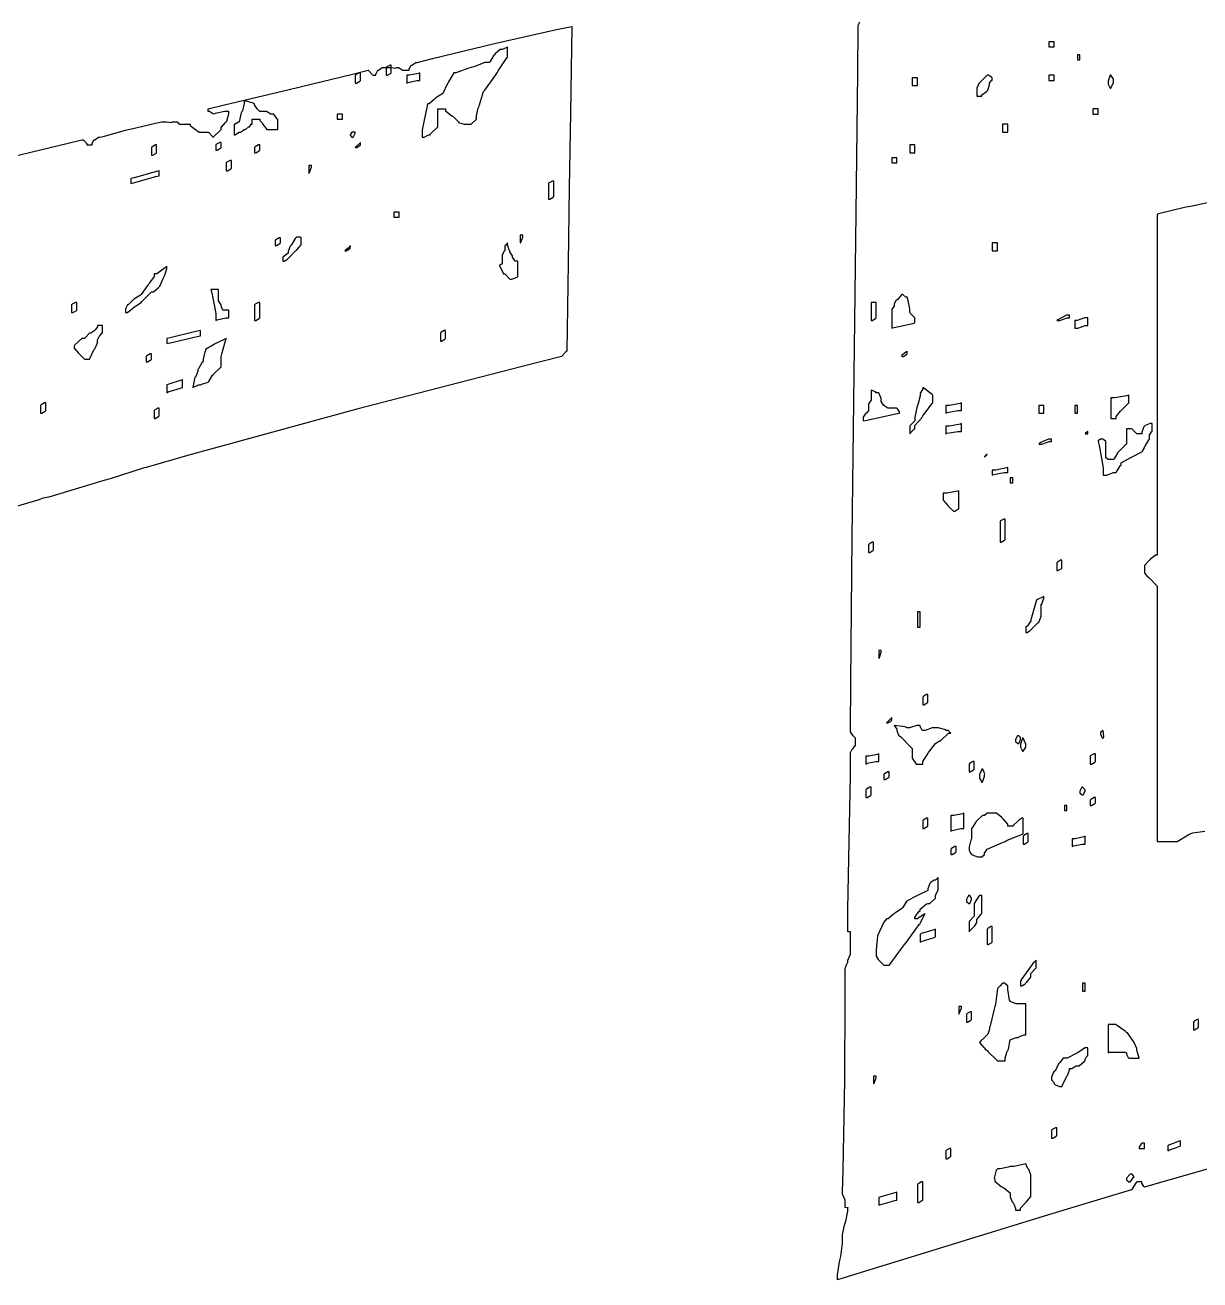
# Model space of a CAD drawing. Extents: x 59 to 294, y 65 to 304.
# Drawn here: x 103.19 to 119.26, y 271.04 to 288.2 of the extents above; entities that cross this region are included whole.
import ezdxf

# ---------------------------------------------------------------- set-up
doc = ezdxf.new("R2010")
doc.units = 0
doc.header["$MEASUREMENT"] = 0

msp = doc.modelspace()

# ---------------------------------------------------------------- linework, layer by layer
at = {"color": 7}
for points in [[(103.019, 286.403), (103.777, 286.588), (103.963, 286.632), (103.98, 286.632), (104.033, 286.58), (104.033, 286.562), (104.033, 286.562), (104.06, 286.562), (104.069, 286.562), (104.069, 286.562), (104.096, 286.562), (104.105, 286.562), (104.105, 286.58), (104.13, 286.632), (104.14, 286.632), (104.14, 286.632), (104.192, 286.668), (104.21, 286.668), (104.254, 286.677), (104.563, 286.764), (104.599, 286.772), (104.643, 286.782), (105.013, 286.87), (105.058, 286.879), (105.074, 286.879), (105.128, 286.879), (105.128, 286.879), (105.128, 286.879), (105.188, 286.87), (105.198, 286.879), (105.215, 286.879), (105.254, 286.879), (105.268, 286.879), (105.268, 286.879), (105.295, 286.844), (105.304, 286.844), (105.321, 286.844), (105.361, 286.844), (105.374, 286.844), (105.391, 286.844), (105.431, 286.844), (105.445, 286.844), (105.445, 286.826), (105.517, 286.772), (105.517, 286.772), (105.517, 286.772), (105.569, 286.738), (105.587, 286.738), (105.613, 286.738), (105.672, 286.738), (105.693, 286.738), (105.701, 286.73), (105.753, 286.677), (105.763, 286.668), (105.771, 286.677), (105.859, 286.764), (105.869, 286.772), (105.869, 286.8), (105.93, 286.87), (105.94, 286.879), (105.948, 286.888), (105.974, 286.988), (105.974, 287.021), (105.92, 287.021), (105.789, 286.994), (105.763, 286.985), (105.753, 286.994), (105.708, 287.021), (105.693, 287.021), (105.693, 287.055), (105.913, 287.109), (106.798, 287.321), (107.667, 287.532), (107.88, 287.584), (107.888, 287.576), (107.94, 287.523), (107.95, 287.514), (107.95, 287.514), (107.976, 287.514), (107.986, 287.514), (107.986, 287.532), (108.011, 287.584), (108.02, 287.584), (108.02, 287.584), (108.073, 287.62), (108.09, 287.62), (108.09, 287.62), (108.117, 287.62), (108.126, 287.62), (108.143, 287.62), (108.183, 287.62), (108.197, 287.62), (108.197, 287.62), (108.259, 287.612), (108.267, 287.62), (108.293, 287.62), (108.353, 287.584), (108.373, 287.584), (108.373, 287.584), (108.399, 287.584), (108.409, 287.584), (108.409, 287.584), (108.434, 287.584), (108.443, 287.584), (108.443, 287.602), (108.47, 287.654), (108.479, 287.654), (108.479, 287.654), (108.531, 287.69), (108.549, 287.69), (108.76, 287.744), (109.608, 287.951), (110.454, 288.139), (110.666, 288.183), (110.661, 287.889), (110.646, 286.998), (110.63, 285.975), (110.617, 284.945), (110.601, 284.041), (110.596, 283.74), (110.586, 283.731), (110.534, 283.679), (110.526, 283.669), (109.969, 283.529), (107.724, 282.95), (105.427, 282.32), (104.845, 282.152), (104.818, 282.144), (104.352, 281.994), (104.282, 281.976), (104.22, 281.959), (103.513, 281.747), (103.434, 281.729), (103.362, 281.703), (102.658, 281.499)], [(119.79, 272.679), (118.752, 272.38), (118.497, 272.308), (118.488, 272.318), (118.463, 272.365), (118.463, 272.38), (118.463, 272.38), (118.436, 272.38), (118.427, 272.38), (118.427, 272.38), (118.401, 272.38), (118.393, 272.38), (118.383, 272.372), (118.329, 272.284), (118.321, 272.274), (118.048, 272.191), (117.231, 271.942), (116.297, 271.657), (115.369, 271.371), (114.566, 271.123), (114.3, 271.04), (114.3, 271.111), (114.326, 271.288), (114.336, 271.322), (114.344, 271.358), (114.37, 271.543), (114.37, 271.603), (114.37, 271.657), (114.396, 271.789), (114.406, 271.815), (114.414, 271.843), (114.44, 271.982), (114.44, 272.028), (114.439, 272.025), (114.406, 272.028), (114.406, 272.028), (114.406, 272.028), (114.406, 272.028), (114.406, 272.062), (114.406, 272.062), (114.406, 272.132), (114.406, 272.132), (114.37, 272.212), (114.37, 272.238), (114.379, 272.547), (114.401, 273.769), (114.406, 274.898), (114.406, 275.273), (114.406, 275.3), (114.431, 275.371), (114.44, 275.379), (114.44, 275.415), (114.476, 275.493), (114.476, 275.519), (114.476, 275.519), (114.476, 275.626), (114.476, 275.66), (114.476, 275.66), (114.476, 275.767), (114.476, 275.802), (114.476, 275.802), (114.44, 275.802), (114.44, 275.802), (114.44, 276.111), (114.458, 277.033), (114.476, 277.935), (114.476, 278.235), (114.476, 278.253), (114.502, 278.298), (114.512, 278.306), (114.512, 278.306), (114.537, 278.342), (114.547, 278.342), (114.547, 278.36), (114.547, 278.4), (114.547, 278.412), (114.547, 278.448), (114.512, 278.482), (114.512, 278.482), (114.476, 278.536), (114.476, 278.554), (114.482, 279.214), (114.502, 281.19), (114.529, 283.422), (114.555, 285.629), (114.576, 287.546), (114.583, 288.183), (114.583, 288.201), (114.607, 288.247)], [(119.678, 285.84), (119.151, 285.724), (119.098, 285.714), (119.045, 285.706), (118.692, 285.619), (118.674, 285.61), (118.674, 285.302), (118.674, 284.376), (118.674, 283.308), (118.674, 282.226), (118.674, 281.271), (118.674, 280.952), (118.648, 280.952), (118.577, 280.891), (118.569, 280.881), (118.559, 280.873), (118.497, 280.811), (118.497, 280.811), (118.497, 280.795), (118.497, 280.755), (118.497, 280.741), (118.497, 280.705), (118.497, 280.705), (118.533, 280.671), (118.533, 280.671), (118.533, 280.671), (118.559, 280.644), (118.569, 280.635), (118.577, 280.627), (118.664, 280.538), (118.674, 280.529), (118.674, 280.096), (118.674, 278.796), (118.674, 277.478), (118.674, 277.037), (118.674, 277.037), (118.728, 277.037), (118.746, 277.037), (118.762, 277.037), (118.816, 277.037), (118.816, 277.037), (118.816, 277.037), (118.868, 277.037), (118.886, 277.037), (118.947, 277.037), (119.097, 277.125), (119.133, 277.143), (119.159, 277.152), (119.324, 277.177)]]:
    msp.add_lwpolyline(points, dxfattribs=at)
for points in [[(117.192, 287.903), (117.209, 287.903), (117.249, 287.903), (117.263, 287.903), (117.263, 287.92), (117.263, 287.961), (117.263, 287.973), (117.245, 287.973), (117.205, 287.973), (117.192, 287.973), (117.192, 287.956), (117.192, 287.916), (117.192, 287.903)], [(108.62, 286.668), (108.646, 286.668), (108.705, 286.702), (108.726, 286.702), (108.734, 286.712), (108.822, 286.8), (108.832, 286.808), (108.832, 286.836), (108.832, 286.895), (108.832, 286.915), (108.832, 286.933), (108.832, 286.972), (108.832, 286.985), (108.832, 287.003), (108.832, 287.043), (108.832, 287.055), (108.849, 287.055), (108.888, 287.055), (108.902, 287.055), (108.902, 287.055), (108.928, 287.055), (108.938, 287.055), (108.938, 287.029), (109.026, 286.959), (109.044, 286.949), (109.052, 286.941), (109.105, 286.888), (109.115, 286.879), (109.115, 286.87), (109.193, 286.844), (109.221, 286.844), (109.237, 286.844), (109.277, 286.844), (109.291, 286.844), (109.299, 286.854), (109.352, 286.906), (109.361, 286.915), (109.361, 286.959), (109.387, 287.065), (109.397, 287.091), (109.405, 287.109), (109.457, 287.293), (109.467, 287.302), (109.475, 287.311), (109.626, 287.523), (109.644, 287.55), (109.66, 287.576), (109.775, 287.752), (109.784, 287.76), (109.784, 287.796), (109.784, 287.876), (109.784, 287.903), (109.775, 287.894), (109.714, 287.867), (109.714, 287.867), (109.686, 287.867), (109.616, 287.806), (109.608, 287.796), (109.598, 287.788), (109.546, 287.7), (109.538, 287.69), (109.475, 287.69), (109.325, 287.63), (109.291, 287.62), (109.255, 287.612), (109.079, 287.55), (109.079, 287.55), (109.051, 287.55), (108.981, 287.426), (108.972, 287.408), (108.963, 287.391), (108.902, 287.267), (108.902, 287.267), (108.902, 287.267), (108.804, 287.207), (108.796, 287.197), (108.786, 287.189), (108.715, 287.125), (108.692, 287.125), (108.682, 287.073), (108.62, 286.77), (108.62, 286.668)], [(117.581, 287.726), (117.581, 287.726), (117.615, 287.726), (117.615, 287.726), (117.615, 287.744), (117.615, 287.784), (117.615, 287.796), (117.615, 287.796), (117.581, 287.796), (117.581, 287.796), (117.581, 287.78), (117.581, 287.726), (117.581, 287.726)], [(108.126, 287.514), (108.143, 287.514), (108.187, 287.541), (108.197, 287.55), (108.197, 287.576), (108.197, 287.635), (108.197, 287.654), (108.179, 287.654), (108.135, 287.63), (108.126, 287.62), (108.126, 287.594), (108.126, 287.535), (108.126, 287.514)], [(107.703, 287.408), (107.72, 287.408), (107.764, 287.435), (107.774, 287.444), (107.774, 287.471), (107.774, 287.53), (107.774, 287.55), (107.756, 287.55), (107.712, 287.523), (107.703, 287.514), (107.703, 287.488), (107.703, 287.429), (107.703, 287.408)], [(108.409, 287.408), (108.426, 287.418), (108.545, 287.444), (108.585, 287.444), (108.585, 287.471), (108.585, 287.53), (108.585, 287.55), (108.567, 287.541), (108.447, 287.514), (108.409, 287.514), (108.409, 287.488), (108.409, 287.429), (108.409, 287.408)], [(115.322, 287.373), (115.34, 287.373), (115.381, 287.373), (115.394, 287.373), (115.394, 287.4), (115.394, 287.459), (115.394, 287.478), (115.376, 287.478), (115.335, 287.478), (115.322, 287.478), (115.322, 287.452), (115.322, 287.394), (115.322, 287.373)], [(116.346, 287.514), (116.337, 287.506), (116.248, 287.418), (116.24, 287.408), (116.231, 287.4), (116.204, 287.338), (116.204, 287.338), (116.204, 287.311), (116.204, 287.252), (116.204, 287.231), (116.222, 287.231), (116.262, 287.231), (116.276, 287.231), (116.276, 287.249), (116.337, 287.293), (116.346, 287.302), (116.355, 287.311), (116.381, 287.384), (116.381, 287.408), (116.381, 287.408), (116.407, 287.444), (116.417, 287.444), (116.417, 287.478), (116.407, 287.488), (116.362, 287.514), (116.346, 287.514)], [(117.192, 287.444), (117.209, 287.444), (117.249, 287.444), (117.263, 287.444), (117.263, 287.462), (117.263, 287.502), (117.263, 287.514), (117.245, 287.514), (117.205, 287.514), (117.192, 287.514), (117.192, 287.514), (117.192, 287.462), (117.192, 287.444)], [(118.04, 287.514), (118.03, 287.514), (118.004, 287.435), (118.004, 287.408), (118.004, 287.391), (118.03, 287.338), (118.04, 287.338), (118.04, 287.338), (118.074, 287.418), (118.074, 287.444), (118.074, 287.462), (118.04, 287.514), (118.04, 287.514)], [(106.186, 287.161), (106.186, 287.127), (106.159, 287.03), (106.15, 287.021), (106.141, 287.003), (106.116, 286.879), (106.116, 286.879), (106.116, 286.879), (106.062, 286.844), (106.046, 286.844), (106.046, 286.81), (106.046, 286.73), (106.046, 286.702), (106.062, 286.702), (106.106, 286.73), (106.116, 286.738), (106.132, 286.738), (106.177, 286.764), (106.186, 286.772), (106.203, 286.772), (106.243, 286.808), (106.256, 286.808), (106.256, 286.808), (106.282, 286.844), (106.292, 286.844), (106.292, 286.844), (106.292, 286.879), (106.292, 286.879), (106.292, 286.879), (106.292, 286.906), (106.292, 286.915), (106.309, 286.915), (106.349, 286.915), (106.363, 286.915), (106.363, 286.915), (106.389, 286.915), (106.398, 286.915), (106.398, 286.898), (106.433, 286.858), (106.433, 286.844), (106.469, 286.808), (106.469, 286.808), (106.493, 286.772), (106.503, 286.772), (106.521, 286.772), (106.561, 286.772), (106.575, 286.772), (106.591, 286.772), (106.631, 286.772), (106.645, 286.772), (106.645, 286.8), (106.645, 286.859), (106.645, 286.879), (106.645, 286.906), (106.591, 286.985), (106.575, 286.985), (106.547, 286.985), (106.488, 287.021), (106.469, 287.021), (106.451, 287.021), (106.398, 287.021), (106.398, 287.021), (106.363, 287.055), (106.363, 287.055), (106.327, 287.109), (106.327, 287.125), (106.309, 287.135), (106.216, 287.161), (106.186, 287.161), (106.186, 287.161), (106.186, 287.161), (106.186, 287.161)], [(107.457, 286.915), (107.473, 286.915), (107.513, 286.915), (107.527, 286.915), (107.527, 286.933), (107.527, 286.972), (107.527, 286.985), (107.509, 286.985), (107.469, 286.985), (107.457, 286.985), (107.457, 286.968), (107.457, 286.915), (107.457, 286.915)], [(117.792, 286.985), (117.81, 286.985), (117.85, 286.985), (117.864, 286.985), (117.864, 287.003), (117.864, 287.043), (117.864, 287.055), (117.846, 287.055), (117.804, 287.055), (117.792, 287.055), (117.792, 287.055), (117.792, 287.003), (117.792, 286.985)], [(116.557, 286.738), (116.575, 286.738), (116.615, 286.738), (116.629, 286.738), (116.629, 286.766), (116.629, 286.825), (116.629, 286.844), (116.611, 286.844), (116.57, 286.844), (116.557, 286.844), (116.557, 286.818), (116.557, 286.759), (116.557, 286.738)], [(105.797, 286.492), (105.815, 286.492), (105.859, 286.518), (105.869, 286.526), (105.869, 286.544), (105.869, 286.584), (105.869, 286.596), (105.851, 286.596), (105.806, 286.571), (105.797, 286.562), (105.797, 286.545), (105.797, 286.505), (105.797, 286.492)], [(107.667, 286.738), (107.658, 286.738), (107.633, 286.702), (107.633, 286.702), (107.633, 286.694), (107.658, 286.668), (107.667, 286.668), (107.676, 286.668), (107.703, 286.722), (107.703, 286.738), (107.667, 286.738)], [(107.703, 286.526), (107.72, 286.526), (107.764, 286.553), (107.774, 286.562), (107.774, 286.596), (107.764, 286.588), (107.712, 286.536), (107.703, 286.526), (107.703, 286.526), (107.703, 286.526), (107.703, 286.526)], [(104.915, 286.42), (104.933, 286.42), (104.977, 286.447), (104.987, 286.456), (104.987, 286.483), (104.987, 286.542), (104.987, 286.562), (104.969, 286.562), (104.924, 286.536), (104.915, 286.526), (104.915, 286.5), (104.915, 286.44), (104.915, 286.42)], [(106.327, 286.456), (106.345, 286.456), (106.389, 286.483), (106.398, 286.492), (106.398, 286.509), (106.398, 286.549), (106.398, 286.562), (106.38, 286.562), (106.335, 286.536), (106.327, 286.526), (106.327, 286.509), (106.327, 286.469), (106.327, 286.456)], [(115.288, 286.456), (115.305, 286.456), (115.345, 286.456), (115.358, 286.456), (115.358, 286.483), (115.358, 286.542), (115.358, 286.562), (115.34, 286.562), (115.3, 286.562), (115.288, 286.562), (115.288, 286.536), (115.288, 286.476), (115.288, 286.456)], [(105.94, 286.209), (105.956, 286.209), (106, 286.235), (106.01, 286.243), (106.01, 286.271), (106.01, 286.33), (106.01, 286.349), (105.992, 286.349), (105.948, 286.325), (105.94, 286.315), (105.94, 286.289), (105.94, 286.229), (105.94, 286.209)], [(107.068, 286.173), (107.076, 286.183), (107.104, 286.256), (107.104, 286.279), (107.104, 286.279), (107.076, 286.279), (107.068, 286.279), (107.068, 286.253), (107.068, 286.194), (107.068, 286.173)], [(115.042, 286.315), (115.058, 286.315), (115.098, 286.315), (115.112, 286.315), (115.112, 286.333), (115.112, 286.373), (115.112, 286.385), (115.094, 286.385), (115.054, 286.385), (115.042, 286.385), (115.042, 286.369), (115.042, 286.315), (115.042, 286.315)], [(104.635, 286.033), (104.669, 286.042), (104.977, 286.13), (105.022, 286.139), (105.022, 286.156), (105.022, 286.197), (105.022, 286.209), (104.986, 286.2), (104.679, 286.112), (104.635, 286.103), (104.635, 286.086), (104.635, 286.046), (104.635, 286.033)], [(110.349, 285.82), (110.366, 285.82), (110.41, 285.848), (110.419, 285.856), (110.419, 285.91), (110.419, 286.028), (110.419, 286.067), (110.401, 286.067), (110.357, 286.042), (110.349, 286.033), (110.349, 285.98), (110.349, 285.86), (110.349, 285.82)], [(108.233, 285.574), (108.249, 285.574), (108.289, 285.574), (108.303, 285.574), (108.303, 285.592), (108.303, 285.631), (108.303, 285.644), (108.285, 285.644), (108.245, 285.644), (108.233, 285.644), (108.233, 285.644), (108.233, 285.592), (108.233, 285.574)], [(106.609, 285.185), (106.626, 285.185), (106.67, 285.213), (106.679, 285.221), (106.679, 285.239), (106.679, 285.279), (106.679, 285.291), (106.662, 285.291), (106.618, 285.266), (106.609, 285.257), (106.609, 285.239), (106.609, 285.185), (106.609, 285.185)], [(106.892, 285.291), (106.882, 285.283), (106.83, 285.195), (106.821, 285.185), (106.812, 285.177), (106.785, 285.105), (106.785, 285.08), (106.785, 285.08), (106.715, 285.026), (106.715, 285.008), (106.715, 284.974), (106.732, 284.974), (106.776, 285), (106.785, 285.008), (106.794, 285.018), (106.882, 285.107), (106.892, 285.115), (106.9, 285.125), (106.962, 285.198), (106.962, 285.221), (106.962, 285.239), (106.962, 285.279), (106.962, 285.291), (106.954, 285.301), (106.9, 285.301), (106.892, 285.291)], [(109.678, 284.904), (109.678, 284.904), (109.678, 284.904), (109.678, 284.904), (109.686, 284.896), (109.733, 284.798), (109.75, 284.798), (109.758, 284.789), (109.81, 284.737), (109.82, 284.728), (109.846, 284.728), (109.916, 284.754), (109.926, 284.762), (109.926, 284.789), (109.926, 284.849), (109.926, 284.868), (109.926, 284.896), (109.926, 284.974), (109.926, 284.974), (109.89, 284.974), (109.89, 284.974), (109.854, 285.028), (109.854, 285.044), (109.854, 285.044), (109.82, 285.098), (109.82, 285.115), (109.81, 285.125), (109.784, 285.198), (109.784, 285.221), (109.784, 285.221), (109.758, 285.185), (109.75, 285.185), (109.75, 285.169), (109.75, 285.128), (109.75, 285.115), (109.74, 285.107), (109.714, 285.061), (109.714, 285.044), (109.714, 285.018), (109.714, 284.959), (109.714, 284.938), (109.714, 284.938), (109.678, 284.914), (109.678, 284.904)], [(109.96, 285.221), (109.96, 285.221), (109.96, 285.221), (109.96, 285.221), (109.969, 285.23), (109.996, 285.303), (109.996, 285.327), (109.996, 285.327), (109.969, 285.327), (109.96, 285.327), (109.96, 285.301), (109.96, 285.242), (109.96, 285.221)], [(116.417, 285.115), (116.433, 285.115), (116.473, 285.115), (116.487, 285.115), (116.487, 285.142), (116.487, 285.201), (116.487, 285.221), (116.469, 285.221), (116.429, 285.221), (116.417, 285.221), (116.417, 285.195), (116.417, 285.135), (116.417, 285.115)], [(107.561, 285.115), (107.579, 285.115), (107.623, 285.142), (107.633, 285.151), (107.633, 285.185), (107.633, 285.169), (107.57, 285.125), (107.561, 285.115)], [(104.951, 284.798), (104.951, 284.763), (104.889, 284.674), (104.881, 284.656), (104.863, 284.639), (104.775, 284.515), (104.775, 284.515), (104.765, 284.507), (104.677, 284.455), (104.669, 284.445), (104.659, 284.437), (104.607, 284.384), (104.599, 284.375), (104.589, 284.375), (104.563, 284.321), (104.563, 284.303), (104.563, 284.269), (104.589, 284.269), (104.659, 284.331), (104.669, 284.339), (104.685, 284.348), (104.775, 284.409), (104.775, 284.409), (104.783, 284.419), (104.836, 284.471), (104.845, 284.479), (104.854, 284.489), (104.906, 284.543), (104.915, 284.551), (104.942, 284.551), (105.012, 284.613), (105.022, 284.621), (105.03, 284.631), (105.082, 284.745), (105.092, 284.762), (105.1, 284.78), (105.128, 284.874), (105.128, 284.904), (105.11, 284.886), (104.99, 284.798), (104.951, 284.798)], [(105.797, 284.163), (105.815, 284.172), (105.934, 284.198), (105.974, 284.198), (105.974, 284.225), (105.974, 284.284), (105.974, 284.303), (105.956, 284.303), (105.916, 284.303), (105.904, 284.303), (105.894, 284.303), (105.869, 284.357), (105.869, 284.375), (105.869, 284.375), (105.833, 284.429), (105.833, 284.445), (105.833, 284.481), (105.833, 284.559), (105.833, 284.585), (105.815, 284.585), (105.775, 284.585), (105.763, 284.585), (105.763, 284.585), (105.736, 284.585), (105.727, 284.585), (105.744, 284.541), (105.797, 284.258), (105.797, 284.163)], [(103.823, 284.269), (103.839, 284.269), (103.884, 284.295), (103.893, 284.303), (103.893, 284.331), (103.893, 284.39), (103.893, 284.409), (103.875, 284.409), (103.831, 284.384), (103.823, 284.375), (103.823, 284.348), (103.823, 284.289), (103.823, 284.269)], [(106.327, 284.163), (106.345, 284.163), (106.389, 284.19), (106.398, 284.198), (106.398, 284.252), (106.398, 284.371), (106.398, 284.409), (106.38, 284.409), (106.335, 284.384), (106.327, 284.375), (106.327, 284.322), (106.327, 284.202), (106.327, 284.163)], [(114.759, 284.163), (114.776, 284.163), (114.82, 284.19), (114.829, 284.198), (114.829, 284.252), (114.829, 284.371), (114.829, 284.409), (114.811, 284.409), (114.771, 284.409), (114.759, 284.409), (114.759, 284.348), (114.759, 284.209), (114.759, 284.163)], [(115.182, 284.515), (115.146, 284.479), (115.146, 284.479), (115.12, 284.445), (115.112, 284.445), (115.102, 284.437), (115.076, 284.391), (115.076, 284.375), (115.076, 284.357), (115.042, 284.317), (115.042, 284.303), (115.042, 284.243), (115.042, 284.103), (115.042, 284.056), (115.076, 284.066), (115.331, 284.118), (115.358, 284.127), (115.358, 284.145), (115.358, 284.186), (115.358, 284.198), (115.349, 284.208), (115.296, 284.26), (115.288, 284.269), (115.288, 284.322), (115.261, 284.453), (115.252, 284.479), (115.234, 284.479), (115.194, 284.515), (115.182, 284.515)], [(117.299, 284.163), (117.343, 284.163), (117.442, 284.198), (117.475, 284.198), (117.475, 284.198), (117.475, 284.225), (117.475, 284.233), (117.431, 284.233), (117.315, 284.172), (117.299, 284.163), (117.299, 284.163), (117.299, 284.163), (117.299, 284.163)], [(117.545, 284.056), (117.589, 284.056), (117.688, 284.092), (117.722, 284.092), (117.722, 284.12), (117.722, 284.179), (117.722, 284.198), (117.677, 284.198), (117.578, 284.163), (117.545, 284.163), (117.545, 284.136), (117.545, 284.077), (117.545, 284.056)], [(103.857, 283.81), (103.857, 283.784), (103.919, 283.713), (103.929, 283.704), (103.937, 283.695), (103.999, 283.633), (103.999, 283.633), (104.016, 283.633), (104.056, 283.633), (104.069, 283.633), (104.078, 283.651), (104.13, 283.758), (104.14, 283.774), (104.148, 283.784), (104.176, 283.857), (104.176, 283.88), (104.176, 283.898), (104.2, 283.942), (104.21, 283.95), (104.21, 283.95), (104.236, 283.986), (104.246, 283.986), (104.246, 284.014), (104.246, 284.073), (104.246, 284.092), (104.228, 284.092), (104.188, 284.092), (104.176, 284.092), (104.176, 284.076), (104.148, 284.032), (104.14, 284.022), (104.13, 284.014), (104.085, 283.986), (104.069, 283.986), (104.069, 283.986), (104.007, 283.925), (103.999, 283.916), (103.963, 283.916), (103.866, 283.828), (103.857, 283.81), (103.857, 283.81), (103.857, 283.81), (103.857, 283.81)], [(105.128, 283.846), (105.172, 283.855), (105.543, 283.942), (105.587, 283.95), (105.587, 283.968), (105.587, 284.009), (105.587, 284.022), (105.543, 284.014), (105.172, 283.925), (105.128, 283.916), (105.128, 283.899), (105.128, 283.859), (105.128, 283.846)], [(108.868, 283.88), (108.884, 283.88), (108.928, 283.907), (108.938, 283.916), (108.938, 283.943), (108.938, 284.003), (108.938, 284.022), (108.92, 284.022), (108.876, 283.996), (108.868, 283.986), (108.868, 283.96), (108.868, 283.901), (108.868, 283.88)], [(105.94, 283.916), (105.94, 283.916), (105.815, 283.855), (105.797, 283.846), (105.78, 283.837), (105.657, 283.764), (105.657, 283.74), (105.647, 283.731), (105.621, 283.632), (105.621, 283.597), (105.611, 283.589), (105.559, 283.502), (105.551, 283.493), (105.551, 283.466), (105.525, 283.396), (105.517, 283.387), (105.507, 283.387), (105.481, 283.245), (105.481, 283.245), (105.481, 283.245), (105.559, 283.281), (105.587, 283.281), (105.603, 283.29), (105.693, 283.317), (105.693, 283.317), (105.701, 283.326), (105.753, 283.413), (105.763, 283.421), (105.771, 283.431), (105.859, 283.519), (105.869, 283.527), (105.869, 283.527), (105.869, 283.635), (105.869, 283.669), (105.877, 283.705), (105.94, 283.916), (105.94, 283.916)], [(104.845, 283.597), (104.862, 283.597), (104.906, 283.625), (104.915, 283.633), (104.915, 283.651), (104.915, 283.691), (104.915, 283.704), (104.898, 283.704), (104.854, 283.679), (104.845, 283.669), (104.845, 283.651), (104.845, 283.611), (104.845, 283.597)], [(115.182, 283.669), (115.199, 283.669), (115.243, 283.695), (115.252, 283.704), (115.252, 283.74), (115.243, 283.731), (115.182, 283.686), (115.182, 283.669), (115.182, 283.669), (115.182, 283.669), (115.182, 283.669)], [(105.128, 283.174), (105.144, 283.184), (105.312, 283.236), (105.34, 283.245), (105.34, 283.272), (105.34, 283.332), (105.34, 283.351), (105.322, 283.343), (105.154, 283.29), (105.128, 283.281), (105.128, 283.254), (105.128, 283.195), (105.128, 283.174)], [(114.759, 283.21), (114.759, 283.21), (114.759, 283.174), (114.759, 283.174), (114.759, 283.174), (114.759, 283.122), (114.759, 283.104), (114.759, 283.078), (114.723, 283.019), (114.723, 282.998), (114.723, 282.998), (114.723, 282.964), (114.723, 282.964), (114.723, 282.964), (114.723, 282.937), (114.723, 282.928), (114.723, 282.928), (114.697, 282.892), (114.689, 282.892), (114.689, 282.892), (114.653, 282.84), (114.653, 282.822), (114.653, 282.787), (114.705, 282.797), (115.092, 282.884), (115.146, 282.892), (115.146, 282.91), (115.12, 282.955), (115.112, 282.964), (115.112, 282.964), (115.032, 282.964), (115.006, 282.964), (114.988, 282.964), (114.935, 282.998), (114.935, 282.998), (114.935, 282.998), (114.899, 283.052), (114.899, 283.068), (114.899, 283.096), (114.865, 283.174), (114.865, 283.174), (114.865, 283.174), (114.837, 283.174), (114.829, 283.174), (114.82, 283.184), (114.759, 283.21), (114.759, 283.21)], [(115.429, 283.174), (115.429, 283.13), (115.402, 283.025), (115.394, 282.998), (115.384, 282.972), (115.358, 282.834), (115.358, 282.787), (115.349, 282.779), (115.296, 282.725), (115.288, 282.715), (115.288, 282.689), (115.288, 282.631), (115.288, 282.611), (115.296, 282.621), (115.349, 282.673), (115.358, 282.681), (115.358, 282.725), (115.455, 282.831), (115.465, 282.858), (115.481, 282.876), (115.595, 283.025), (115.605, 283.034), (115.605, 283.052), (115.605, 283.092), (115.605, 283.104), (115.605, 283.14), (115.595, 283.15), (115.481, 283.236), (115.465, 283.245), (115.465, 283.228), (115.437, 283.174), (115.429, 283.174)], [(103.4, 282.892), (103.416, 282.892), (103.46, 282.92), (103.47, 282.928), (103.47, 282.955), (103.47, 283.015), (103.47, 283.034), (103.452, 283.034), (103.408, 283.008), (103.4, 282.998), (103.4, 282.972), (103.4, 282.913), (103.4, 282.892)], [(115.781, 282.892), (115.798, 282.902), (115.944, 282.928), (115.994, 282.928), (115.994, 282.955), (115.994, 283.015), (115.994, 283.034), (115.976, 283.025), (115.83, 282.998), (115.781, 282.998), (115.781, 282.972), (115.781, 282.913), (115.781, 282.892)], [(117.052, 282.892), (117.069, 282.892), (117.108, 282.892), (117.122, 282.892), (117.122, 282.92), (117.122, 282.979), (117.122, 282.998), (117.104, 282.998), (117.064, 282.998), (117.052, 282.998), (117.052, 282.972), (117.052, 282.913), (117.052, 282.892)], [(117.545, 282.892), (117.545, 282.892), (117.581, 282.892), (117.581, 282.892), (117.581, 282.92), (117.581, 282.979), (117.581, 282.998), (117.581, 282.998), (117.545, 282.998), (117.545, 282.998), (117.545, 282.972), (117.545, 282.913), (117.545, 282.892)], [(118.04, 282.822), (118.056, 282.822), (118.097, 282.822), (118.11, 282.822), (118.11, 282.849), (118.171, 282.92), (118.181, 282.928), (118.189, 282.937), (118.277, 283.025), (118.287, 283.034), (118.287, 283.061), (118.287, 283.121), (118.287, 283.14), (118.259, 283.132), (118.094, 283.104), (118.04, 283.104), (118.04, 283.034), (118.04, 282.876), (118.04, 282.822)], [(104.951, 282.822), (104.968, 282.822), (105.012, 282.849), (105.022, 282.858), (105.022, 282.885), (105.022, 282.944), (105.022, 282.964), (105.004, 282.964), (104.96, 282.937), (104.951, 282.928), (104.951, 282.902), (104.951, 282.842), (104.951, 282.822)], [(115.781, 282.611), (115.798, 282.621), (115.944, 282.645), (115.994, 282.645), (115.994, 282.673), (115.994, 282.732), (115.994, 282.751), (115.976, 282.743), (115.83, 282.715), (115.781, 282.715), (115.781, 282.689), (115.781, 282.631), (115.781, 282.611)], [(117.687, 282.611), (117.687, 282.611), (117.722, 282.611), (117.722, 282.611), (117.722, 282.645), (117.722, 282.645), (117.691, 282.622), (117.687, 282.611), (117.687, 282.611), (117.687, 282.611), (117.687, 282.611)], [(117.934, 282.046), (117.978, 282.046), (118.077, 282.082), (118.11, 282.082), (118.118, 282.091), (118.171, 282.178), (118.181, 282.186), (118.181, 282.214), (118.303, 282.284), (118.321, 282.292), (118.339, 282.302), (118.463, 282.363), (118.463, 282.363), (118.471, 282.373), (118.497, 282.419), (118.497, 282.435), (118.506, 282.444), (118.559, 282.531), (118.569, 282.539), (118.569, 282.575), (118.569, 282.593), (118.594, 282.637), (118.604, 282.645), (118.604, 282.673), (118.604, 282.732), (118.604, 282.751), (118.576, 282.751), (118.506, 282.725), (118.497, 282.715), (118.488, 282.707), (118.463, 282.636), (118.463, 282.611), (118.463, 282.611), (118.436, 282.611), (118.427, 282.611), (118.427, 282.611), (118.401, 282.611), (118.393, 282.611), (118.383, 282.621), (118.329, 282.673), (118.321, 282.681), (118.321, 282.681), (118.287, 282.681), (118.287, 282.681), (118.287, 282.681), (118.259, 282.681), (118.251, 282.681), (118.251, 282.681), (118.251, 282.645), (118.251, 282.645), (118.251, 282.645), (118.251, 282.593), (118.251, 282.575), (118.251, 282.549), (118.251, 282.49), (118.251, 282.469), (118.241, 282.461), (118.153, 282.373), (118.145, 282.363), (118.135, 282.355), (118.083, 282.268), (118.074, 282.258), (118.074, 282.258), (118.048, 282.258), (118.04, 282.258), (118.04, 282.258), (118.004, 282.258), (118.004, 282.258), (118.004, 282.258), (117.968, 282.284), (117.968, 282.292), (117.968, 282.32), (117.968, 282.379), (117.968, 282.399), (117.968, 282.426), (117.968, 282.485), (117.968, 282.505), (117.968, 282.505), (117.942, 282.531), (117.934, 282.539), (117.934, 282.539), (117.906, 282.539), (117.898, 282.539), (117.898, 282.539), (117.864, 282.514), (117.864, 282.505), (117.88, 282.452), (117.934, 282.148), (117.934, 282.046)], [(117.052, 282.469), (117.096, 282.469), (117.195, 282.505), (117.228, 282.505), (117.228, 282.539), (117.184, 282.539), (117.069, 282.487), (117.052, 282.469), (117.052, 282.469), (117.052, 282.469), (117.052, 282.469)], [(116.31, 282.292), (116.31, 282.292), (116.346, 282.328), (116.346, 282.328), (116.337, 282.328), (116.31, 282.302), (116.31, 282.292), (116.31, 282.292), (116.31, 282.292), (116.31, 282.292)], [(116.417, 282.046), (116.433, 282.055), (116.579, 282.082), (116.629, 282.082), (116.629, 282.099), (116.629, 282.14), (116.629, 282.152), (116.611, 282.144), (116.465, 282.116), (116.417, 282.116), (116.417, 282.099), (116.417, 282.046), (116.417, 282.046)], [(116.663, 281.94), (116.663, 281.94), (116.699, 281.94), (116.699, 281.94), (116.699, 281.958), (116.699, 281.997), (116.699, 282.01), (116.699, 282.01), (116.663, 282.01), (116.663, 282.01), (116.663, 281.994), (116.663, 281.953), (116.663, 281.94)], [(115.747, 281.729), (115.747, 281.703), (115.807, 281.632), (115.817, 281.623), (115.825, 281.614), (115.878, 281.562), (115.888, 281.553), (115.904, 281.553), (115.948, 281.579), (115.958, 281.587), (115.958, 281.649), (115.958, 281.788), (115.958, 281.833), (115.94, 281.825), (115.795, 281.799), (115.747, 281.799), (115.747, 281.783), (115.747, 281.743), (115.747, 281.729)], [(116.523, 281.128), (116.539, 281.128), (116.584, 281.156), (116.593, 281.164), (116.593, 281.236), (116.593, 281.394), (116.593, 281.446), (116.575, 281.446), (116.531, 281.42), (116.523, 281.41), (116.523, 281.34), (116.523, 281.182), (116.523, 281.128)], [(114.723, 280.988), (114.74, 280.988), (114.784, 281.015), (114.793, 281.023), (114.793, 281.05), (114.793, 281.109), (114.793, 281.128), (114.776, 281.128), (114.731, 281.103), (114.723, 281.094), (114.723, 281.068), (114.723, 281.008), (114.723, 280.988)], [(117.299, 280.741), (117.315, 280.741), (117.359, 280.767), (117.369, 280.775), (117.369, 280.803), (117.369, 280.862), (117.369, 280.881), (117.351, 280.881), (117.307, 280.857), (117.299, 280.847), (117.299, 280.821), (117.299, 280.761), (117.299, 280.741)], [(117.122, 280.388), (117.122, 280.388), (117.016, 280.336), (117.016, 280.318), (117.007, 280.291), (116.954, 280.097), (116.946, 280.07), (116.946, 280.053), (116.91, 279.999), (116.91, 279.999), (116.91, 279.991), (116.876, 279.965), (116.876, 279.965), (116.876, 279.947), (116.876, 279.907), (116.876, 279.893), (116.892, 279.893), (116.936, 279.921), (116.946, 279.929), (116.954, 279.939), (117.042, 280.027), (117.052, 280.035), (117.06, 280.045), (117.086, 280.118), (117.086, 280.142), (117.086, 280.177), (117.086, 280.256), (117.086, 280.282), (117.095, 280.282), (117.122, 280.362), (117.122, 280.388)], [(115.394, 279.965), (115.394, 279.965), (115.429, 279.965), (115.429, 279.965), (115.429, 280.019), (115.429, 280.137), (115.429, 280.176), (115.429, 280.176), (115.394, 280.176), (115.394, 280.176), (115.394, 280.124), (115.394, 280.005), (115.394, 279.965)], [(114.865, 279.54), (114.873, 279.55), (114.899, 279.623), (114.899, 279.647), (114.899, 279.647), (114.873, 279.647), (114.865, 279.647), (114.865, 279.62), (114.865, 279.561), (114.865, 279.54)], [(115.465, 278.907), (115.481, 278.907), (115.525, 278.933), (115.535, 278.941), (115.535, 278.969), (115.535, 279.028), (115.535, 279.047), (115.517, 279.047), (115.473, 279.021), (115.465, 279.011), (115.465, 278.985), (115.465, 278.927), (115.465, 278.907)], [(114.97, 278.658), (114.988, 278.658), (115.032, 278.686), (115.042, 278.694), (115.042, 278.73), (115.032, 278.722), (114.978, 278.668), (114.97, 278.658)], [(115.076, 278.624), (115.076, 278.624), (115.112, 278.572), (115.112, 278.554), (115.112, 278.554), (115.136, 278.492), (115.146, 278.482), (115.164, 278.466), (115.305, 278.324), (115.322, 278.306), (115.322, 278.28), (115.322, 278.222), (115.322, 278.201), (115.322, 278.175), (115.376, 278.095), (115.394, 278.095), (115.394, 278.095), (115.419, 278.095), (115.429, 278.095), (115.429, 278.095), (115.455, 278.095), (115.465, 278.095), (115.465, 278.131), (115.525, 278.219), (115.535, 278.235), (115.543, 278.253), (115.641, 278.378), (115.641, 278.378), (115.641, 278.378), (115.693, 278.412), (115.711, 278.412), (115.719, 278.422), (115.807, 278.51), (115.817, 278.518), (115.817, 278.518), (115.852, 278.518), (115.852, 278.518), (115.852, 278.518), (115.825, 278.546), (115.817, 278.554), (115.817, 278.554), (115.79, 278.554), (115.781, 278.554), (115.781, 278.564), (115.675, 278.588), (115.641, 278.588), (115.597, 278.588), (115.498, 278.554), (115.465, 278.554), (115.455, 278.564), (115.429, 278.609), (115.429, 278.624), (115.384, 278.624), (115.285, 278.588), (115.252, 278.588), (115.225, 278.606), (115.076, 278.624), (115.076, 278.624)], [(117.934, 278.554), (117.934, 278.554), (117.898, 278.528), (117.898, 278.518), (117.898, 278.501), (117.924, 278.448), (117.934, 278.448), (117.942, 278.466), (117.934, 278.554), (117.934, 278.554)], [(116.769, 278.482), (116.76, 278.482), (116.733, 278.43), (116.733, 278.412), (116.733, 278.404), (116.768, 278.378), (116.769, 278.378), (116.778, 278.378), (116.805, 278.431), (116.805, 278.448), (116.805, 278.457), (116.778, 278.482), (116.769, 278.482)], [(116.84, 278.448), (116.83, 278.448), (116.805, 278.369), (116.805, 278.342), (116.805, 278.325), (116.83, 278.271), (116.84, 278.271), (116.84, 278.271), (116.876, 278.325), (116.876, 278.342), (116.876, 278.369), (116.84, 278.448), (116.84, 278.448)], [(114.689, 278.095), (114.705, 278.105), (114.825, 278.129), (114.865, 278.129), (114.865, 278.157), (114.865, 278.216), (114.865, 278.235), (114.847, 278.227), (114.727, 278.201), (114.689, 278.201), (114.689, 278.175), (114.689, 278.116), (114.689, 278.095)], [(117.758, 278.095), (117.774, 278.095), (117.818, 278.121), (117.828, 278.129), (117.828, 278.157), (117.828, 278.216), (117.828, 278.235), (117.81, 278.235), (117.766, 278.211), (117.758, 278.201), (117.758, 278.175), (117.758, 278.116), (117.758, 278.095)], [(116.1, 277.989), (116.116, 277.989), (116.16, 278.016), (116.17, 278.025), (116.17, 278.051), (116.17, 278.11), (116.17, 278.129), (116.152, 278.129), (116.108, 278.105), (116.1, 278.095), (116.1, 278.069), (116.1, 278.01), (116.1, 277.989)], [(116.276, 278.025), (116.276, 278.025), (116.24, 277.946), (116.24, 277.919), (116.24, 277.902), (116.276, 277.848), (116.276, 277.848), (116.284, 277.848), (116.31, 277.927), (116.31, 277.953), (116.315, 277.959), (116.286, 278.025), (116.276, 278.025)], [(114.935, 277.883), (114.952, 277.883), (114.996, 277.91), (115.006, 277.919), (115.006, 277.937), (115.006, 277.977), (115.006, 277.989), (114.988, 277.989), (114.943, 277.963), (114.935, 277.953), (114.935, 277.937), (114.935, 277.896), (114.935, 277.883)], [(114.689, 277.636), (114.705, 277.636), (114.749, 277.664), (114.759, 277.672), (114.759, 277.698), (114.759, 277.757), (114.759, 277.777), (114.741, 277.777), (114.697, 277.752), (114.689, 277.742), (114.689, 277.716), (114.689, 277.657), (114.689, 277.636)], [(117.651, 277.777), (117.642, 277.777), (117.615, 277.724), (117.615, 277.706), (117.615, 277.698), (117.65, 277.672), (117.651, 277.672), (117.66, 277.672), (117.687, 277.726), (117.687, 277.742), (117.687, 277.742), (117.651, 277.777), (117.651, 277.777)], [(117.405, 277.46), (117.405, 277.46), (117.439, 277.46), (117.439, 277.46), (117.439, 277.478), (117.439, 277.518), (117.439, 277.53), (117.439, 277.53), (117.405, 277.53), (117.405, 277.53), (117.405, 277.513), (117.405, 277.46), (117.405, 277.46)], [(117.758, 277.53), (117.774, 277.53), (117.818, 277.557), (117.828, 277.566), (117.828, 277.584), (117.828, 277.624), (117.828, 277.636), (117.81, 277.636), (117.766, 277.61), (117.758, 277.6), (117.758, 277.584), (117.758, 277.544), (117.758, 277.53)], [(115.465, 277.213), (115.481, 277.213), (115.525, 277.239), (115.535, 277.247), (115.535, 277.275), (115.535, 277.334), (115.535, 277.354), (115.517, 277.354), (115.473, 277.329), (115.465, 277.319), (115.465, 277.293), (115.465, 277.234), (115.465, 277.213)], [(115.852, 277.177), (115.87, 277.187), (115.988, 277.213), (116.028, 277.213), (116.028, 277.267), (116.028, 277.385), (116.028, 277.424), (116.01, 277.416), (115.89, 277.39), (115.852, 277.39), (115.852, 277.337), (115.852, 277.217), (115.852, 277.177)], [(116.1, 276.931), (116.1, 276.914), (116.125, 276.87), (116.134, 276.86), (116.143, 276.852), (116.216, 276.824), (116.24, 276.824), (116.24, 276.824), (116.266, 276.824), (116.276, 276.824), (116.276, 276.824), (116.31, 276.86), (116.31, 276.86), (116.31, 276.878), (116.346, 276.931), (116.346, 276.931), (116.346, 276.931), (116.557, 277.02), (116.593, 277.037), (116.619, 277.055), (116.83, 277.134), (116.84, 277.143), (116.84, 277.197), (116.84, 277.315), (116.84, 277.354), (116.822, 277.354), (116.778, 277.329), (116.769, 277.319), (116.76, 277.311), (116.707, 277.257), (116.699, 277.247), (116.699, 277.247), (116.672, 277.247), (116.663, 277.247), (116.663, 277.247), (116.637, 277.247), (116.629, 277.247), (116.629, 277.275), (116.566, 277.345), (116.557, 277.354), (116.548, 277.363), (116.476, 277.424), (116.453, 277.424), (116.453, 277.424), (116.417, 277.424), (116.417, 277.424), (116.381, 277.424), (116.346, 277.424), (116.346, 277.424), (116.31, 277.39), (116.31, 277.39), (116.283, 277.39), (116.213, 277.329), (116.204, 277.319), (116.195, 277.311), (116.143, 277.223), (116.134, 277.213), (116.134, 277.179), (116.134, 277.099), (116.134, 277.071), (116.125, 277.055), (116.1, 276.962), (116.1, 276.931)], [(116.84, 277.001), (116.856, 277.001), (116.9, 277.028), (116.91, 277.037), (116.91, 277.064), (116.91, 277.124), (116.91, 277.143), (116.892, 277.143), (116.848, 277.116), (116.84, 277.107), (116.84, 277.081), (116.84, 277.022), (116.84, 277.001)], [(117.511, 276.967), (117.527, 276.976), (117.647, 277.001), (117.687, 277.001), (117.687, 277.028), (117.687, 277.088), (117.687, 277.107), (117.669, 277.099), (117.549, 277.071), (117.511, 277.071), (117.511, 277.045), (117.511, 276.987), (117.511, 276.967)], [(115.852, 276.86), (115.87, 276.86), (115.914, 276.886), (115.923, 276.895), (115.923, 276.913), (115.923, 276.954), (115.923, 276.967), (115.905, 276.967), (115.86, 276.94), (115.852, 276.931), (115.852, 276.914), (115.852, 276.874), (115.852, 276.86)], [(114.829, 275.483), (114.829, 275.467), (114.855, 275.423), (114.865, 275.413), (114.873, 275.405), (114.925, 275.353), (114.935, 275.343), (114.935, 275.343), (114.97, 275.343), (114.97, 275.343), (114.97, 275.343), (114.996, 275.343), (115.006, 275.343), (115.014, 275.353), (115.19, 275.591), (115.218, 275.626), (115.244, 275.661), (115.419, 275.9), (115.429, 275.908), (115.437, 275.926), (115.489, 276.032), (115.499, 276.049), (115.489, 276.04), (115.402, 275.988), (115.394, 275.978), (115.394, 275.978), (115.358, 275.978), (115.358, 275.978), (115.358, 275.996), (115.384, 276.04), (115.394, 276.049), (115.394, 276.049), (115.419, 276.085), (115.429, 276.085), (115.429, 276.111), (115.517, 276.181), (115.535, 276.189), (115.561, 276.189), (115.631, 276.253), (115.641, 276.261), (115.641, 276.297), (115.675, 276.375), (115.675, 276.401), (115.675, 276.437), (115.675, 276.542), (115.675, 276.542), (115.641, 276.508), (115.623, 276.508), (115.579, 276.481), (115.571, 276.472), (115.561, 276.463), (115.535, 276.39), (115.535, 276.365), (115.535, 276.365), (115.411, 276.305), (115.394, 276.295), (115.376, 276.287), (115.252, 276.225), (115.252, 276.225), (115.243, 276.217), (115.19, 276.129), (115.182, 276.119), (115.182, 276.119), (115.092, 276.058), (115.076, 276.049), (115.066, 276.04), (114.993, 275.978), (114.97, 275.978), (114.934, 275.934), (114.846, 275.746), (114.829, 275.55), (114.829, 275.483)], [(116.1, 276.295), (116.09, 276.295), (116.064, 276.243), (116.064, 276.225), (116.064, 276.217), (116.098, 276.189), (116.1, 276.189), (116.108, 276.189), (116.134, 276.243), (116.134, 276.261), (116.134, 276.261), (116.108, 276.295), (116.1, 276.295)], [(116.24, 276.295), (116.231, 276.287), (116.17, 276.188), (116.17, 276.155), (116.17, 276.12), (116.17, 276.04), (116.17, 276.013), (116.16, 276.005), (116.108, 275.952), (116.1, 275.942), (116.1, 275.942), (116.1, 275.838), (116.1, 275.802), (116.108, 275.812), (116.16, 275.864), (116.17, 275.872), (116.178, 275.882), (116.204, 275.927), (116.204, 275.942), (116.204, 275.97), (116.266, 276.04), (116.276, 276.049), (116.276, 276.085), (116.276, 276.085), (116.276, 276.119), (116.276, 276.119), (116.276, 276.155), (116.276, 276.19), (116.276, 276.269), (116.276, 276.295), (116.276, 276.295), (116.248, 276.295), (116.24, 276.295)], [(115.429, 275.66), (115.445, 275.67), (115.623, 275.723), (115.641, 275.732), (115.641, 275.758), (115.641, 275.817), (115.641, 275.836), (115.623, 275.828), (115.445, 275.776), (115.429, 275.766), (115.429, 275.74), (115.429, 275.681), (115.429, 275.66)], [(116.346, 275.626), (116.363, 275.626), (116.407, 275.652), (116.417, 275.66), (116.417, 275.714), (116.417, 275.834), (116.417, 275.872), (116.399, 275.872), (116.355, 275.846), (116.346, 275.836), (116.346, 275.784), (116.346, 275.665), (116.346, 275.626)], [(116.982, 275.379), (116.964, 275.353), (116.822, 275.159), (116.805, 275.131), (116.805, 275.114), (116.805, 275.074), (116.805, 275.06), (116.822, 275.06), (116.866, 275.088), (116.876, 275.096), (116.884, 275.106), (116.946, 275.179), (116.946, 275.203), (116.946, 275.229), (117.007, 275.299), (117.016, 275.307), (117.016, 275.335), (117.016, 275.394), (117.016, 275.413), (117.016, 275.413), (116.991, 275.384), (116.982, 275.379)], [(116.24, 274.285), (116.24, 274.285), (116.328, 274.188), (116.346, 274.179), (116.355, 274.162), (116.477, 274.048), (116.487, 274.038), (116.503, 274.038), (116.543, 274.038), (116.557, 274.038), (116.557, 274.038), (116.584, 274.038), (116.593, 274.038), (116.593, 274.074), (116.619, 274.17), (116.629, 274.179), (116.637, 274.197), (116.663, 274.321), (116.663, 274.321), (116.663, 274.321), (116.742, 274.355), (116.769, 274.355), (116.778, 274.365), (116.851, 274.391), (116.876, 274.391), (116.876, 274.497), (116.876, 274.735), (116.876, 274.814), (116.848, 274.814), (116.789, 274.814), (116.769, 274.814), (116.742, 274.814), (116.672, 274.841), (116.663, 274.85), (116.654, 274.868), (116.629, 275.012), (116.629, 275.06), (116.629, 275.06), (116.593, 275.088), (116.593, 275.096), (116.593, 275.096), (116.557, 275.096), (116.557, 275.096), (116.523, 275.06), (116.523, 275.06), (116.487, 275.026), (116.487, 275.026), (116.487, 275.026), (116.461, 274.806), (116.453, 274.778), (116.443, 274.744), (116.389, 274.515), (116.381, 274.497), (116.381, 274.471), (116.355, 274.4), (116.346, 274.391), (116.337, 274.382), (116.284, 274.33), (116.276, 274.321), (116.265, 274.316), (116.24, 274.285), (116.24, 274.285)], [(117.651, 274.99), (117.651, 274.99), (117.687, 274.99), (117.687, 274.99), (117.687, 275.018), (117.687, 275.077), (117.687, 275.096), (117.687, 275.096), (117.651, 275.096), (117.651, 275.096), (117.651, 275.07), (117.651, 275.011), (117.651, 274.99)], [(115.958, 274.673), (115.958, 274.673), (115.958, 274.673), (115.958, 274.673), (115.966, 274.683), (115.994, 274.755), (115.994, 274.778), (115.994, 274.778), (115.966, 274.778), (115.958, 274.778), (115.958, 274.752), (115.958, 274.694), (115.958, 274.673)], [(116.064, 274.567), (116.08, 274.567), (116.125, 274.593), (116.134, 274.602), (116.134, 274.629), (116.134, 274.689), (116.134, 274.708), (116.116, 274.708), (116.072, 274.683), (116.064, 274.673), (116.064, 274.647), (116.064, 274.588), (116.064, 274.567)], [(119.169, 274.461), (119.185, 274.461), (119.229, 274.489), (119.239, 274.497), (119.239, 274.523), (119.239, 274.582), (119.239, 274.602), (119.221, 274.602), (119.177, 274.577), (119.169, 274.567), (119.169, 274.541), (119.169, 274.482), (119.169, 274.461)], [(118.004, 274.144), (118.021, 274.154), (118.233, 274.154), (118.251, 274.144), (118.251, 274.126), (118.277, 274.082), (118.287, 274.072), (118.427, 274.072), (118.427, 274.072), (118.401, 274.17), (118.393, 274.179), (118.393, 274.206), (118.357, 274.285), (118.357, 274.285), (118.357, 274.285), (118.267, 274.417), (118.251, 274.425), (118.233, 274.443), (118.118, 274.523), (118.11, 274.531), (118.11, 274.531), (118.083, 274.531), (118.074, 274.531), (118.04, 274.531), (118.04, 274.531), (118.012, 274.531), (118.004, 274.531), (118.004, 274.435), (118.004, 274.217), (118.004, 274.144)], [(117.228, 273.792), (117.228, 273.774), (117.263, 273.734), (117.263, 273.72), (117.271, 273.711), (117.335, 273.685), (117.335, 273.685), (117.335, 273.685), (117.369, 273.685), (117.369, 273.685), (117.377, 273.703), (117.429, 273.809), (117.439, 273.826), (117.447, 273.836), (117.475, 273.909), (117.475, 273.932), (117.475, 273.932), (117.501, 273.932), (117.511, 273.932), (117.519, 273.941), (117.565, 273.968), (117.581, 273.968), (117.607, 273.968), (117.677, 274.03), (117.687, 274.038), (117.687, 274.056), (117.712, 274.1), (117.722, 274.108), (117.722, 274.136), (117.722, 274.195), (117.722, 274.215), (117.686, 274.215), (117.598, 274.154), (117.581, 274.144), (117.563, 274.136), (117.443, 274.072), (117.405, 274.072), (117.387, 274.072), (117.343, 274.012), (117.335, 274.002), (117.325, 273.994), (117.278, 273.896), (117.263, 273.896), (117.253, 273.88), (117.228, 273.813), (117.228, 273.792)], [(114.793, 273.72), (114.802, 273.729), (114.829, 273.802), (114.829, 273.826), (114.829, 273.826), (114.802, 273.826), (114.793, 273.826), (114.793, 273.8), (114.793, 273.74), (114.793, 273.72)], [(117.228, 272.98), (117.245, 272.98), (117.289, 273.006), (117.299, 273.014), (117.299, 273.042), (117.299, 273.101), (117.299, 273.12), (117.281, 273.12), (117.237, 273.096), (117.228, 273.086), (117.228, 273.06), (117.228, 273), (117.228, 272.98)], [(118.427, 272.838), (118.444, 272.838), (118.484, 272.838), (118.497, 272.838), (118.497, 272.856), (118.497, 272.897), (118.497, 272.91), (118.497, 272.91), (118.463, 272.91), (118.463, 272.91), (118.453, 272.901), (118.427, 272.854), (118.427, 272.838)], [(118.816, 272.803), (118.832, 272.813), (118.974, 272.865), (118.992, 272.874), (118.992, 272.892), (118.992, 272.931), (118.992, 272.944), (118.974, 272.936), (118.832, 272.883), (118.816, 272.874), (118.816, 272.857), (118.816, 272.803), (118.816, 272.803)], [(115.781, 272.697), (115.798, 272.697), (115.842, 272.725), (115.852, 272.733), (115.852, 272.759), (115.852, 272.819), (115.852, 272.838), (115.834, 272.838), (115.79, 272.813), (115.781, 272.803), (115.781, 272.777), (115.781, 272.718), (115.781, 272.697)], [(116.453, 272.415), (116.453, 272.389), (116.539, 272.318), (116.557, 272.308), (116.575, 272.3), (116.663, 272.229), (116.663, 272.204), (116.663, 272.178), (116.689, 272.107), (116.699, 272.098), (116.707, 272.089), (116.733, 272.016), (116.733, 271.992), (116.733, 271.992), (116.769, 271.992), (116.769, 271.992), (116.769, 271.992), (116.796, 271.992), (116.805, 271.992), (116.805, 272.019), (116.866, 272.089), (116.876, 272.098), (116.884, 272.107), (116.946, 272.18), (116.946, 272.204), (116.946, 272.23), (116.946, 272.289), (116.946, 272.308), (116.946, 272.308), (116.946, 272.416), (116.946, 272.451), (116.946, 272.478), (116.918, 272.548), (116.91, 272.557), (116.9, 272.566), (116.876, 272.627), (116.876, 272.627), (116.876, 272.627), (116.716, 272.591), (116.663, 272.591), (116.636, 272.583), (116.524, 272.557), (116.487, 272.557), (116.469, 272.539), (116.443, 272.433), (116.453, 272.415)], [(115.394, 272.098), (115.411, 272.098), (115.455, 272.124), (115.465, 272.132), (115.465, 272.194), (115.465, 272.335), (115.465, 272.38), (115.447, 272.38), (115.402, 272.354), (115.394, 272.344), (115.394, 272.284), (115.394, 272.145), (115.394, 272.098)], [(118.321, 272.485), (118.303, 272.485), (118.251, 272.433), (118.251, 272.415), (118.251, 272.407), (118.285, 272.38), (118.287, 272.38), (118.303, 272.38), (118.347, 272.442), (118.357, 272.451), (118.357, 272.451), (118.329, 272.485), (118.321, 272.485)], [(114.865, 272.062), (114.891, 272.072), (115.084, 272.124), (115.112, 272.132), (115.112, 272.16), (115.112, 272.219), (115.112, 272.238), (115.084, 272.23), (114.891, 272.178), (114.865, 272.168), (114.865, 272.142), (114.865, 272.083), (114.865, 272.062)]]:
    msp.add_lwpolyline(points, close=True, dxfattribs=at)

doc.saveas('drawing.dxf')
